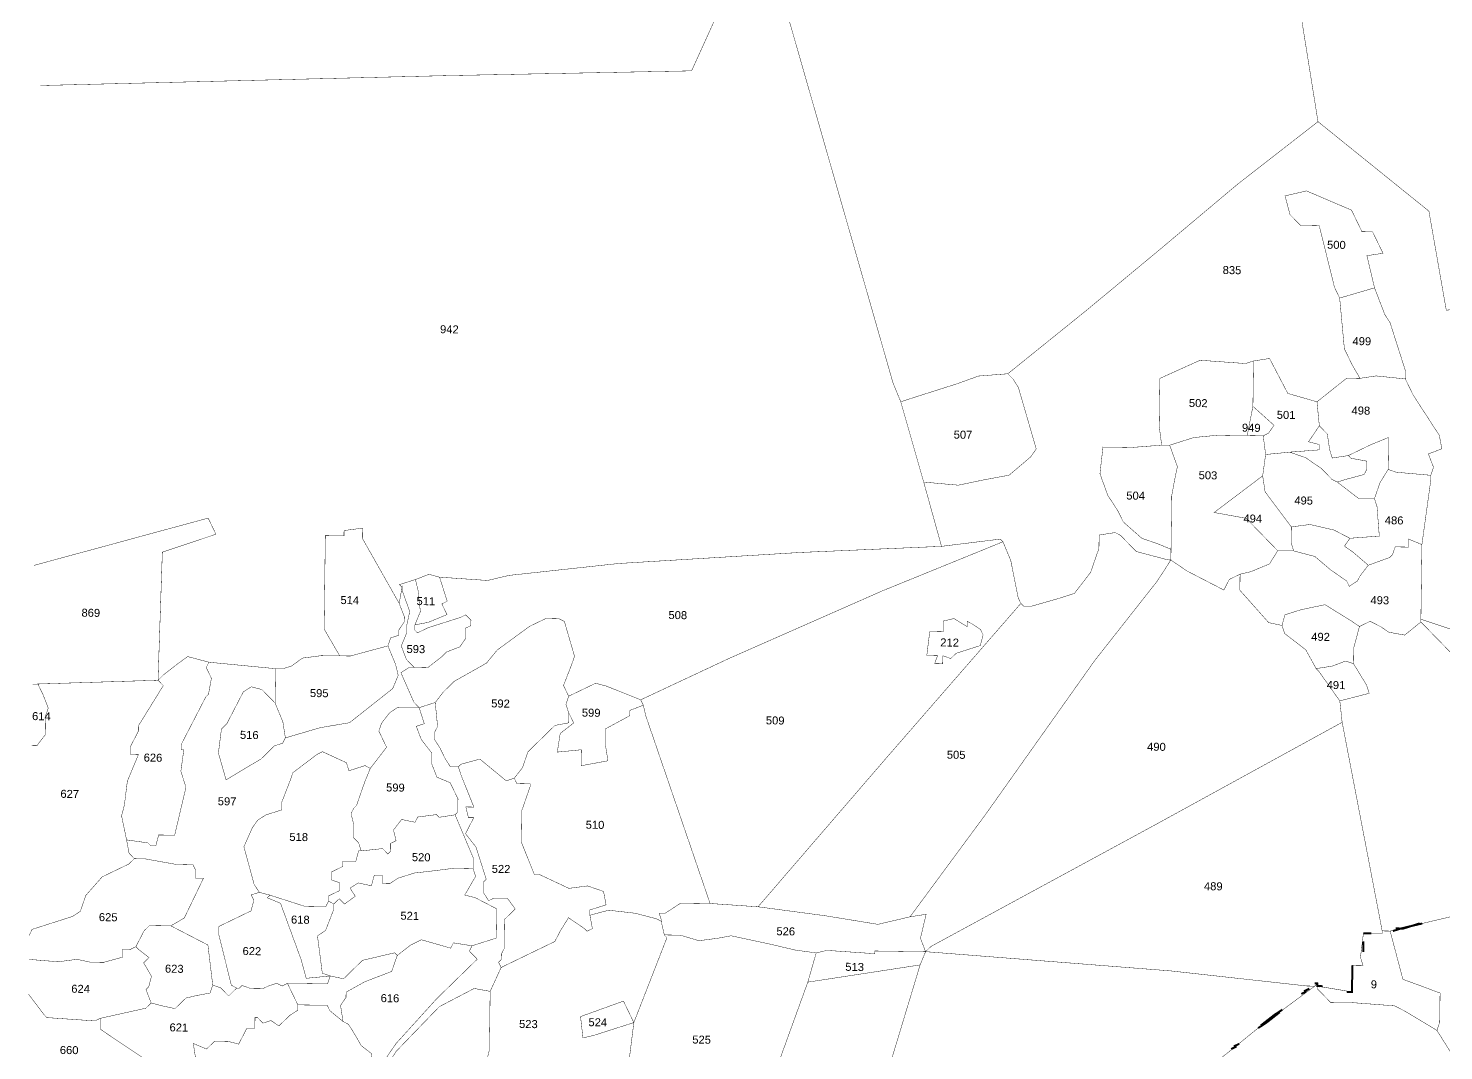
# Model space of a CAD drawing. Header units: metres. Extents: x 259278 to 277237, y 2171369 to 2185379.
# Drawn here: x 264135 to 266238, y 2173983 to 2175502 of the extents above; entities that cross this region are included whole.
import ezdxf

# ---------------------------------------------------------------- set-up
doc = ezdxf.new("R2010")
doc.units = ezdxf.units.M
doc.header["$MEASUREMENT"] = 0
for name, color, linetype in [('SURVEY NO.', 7, 'Continuous'), ('SURVEY PLOT BOUNDARY', 35, 'Continuous'), ('VILLAGE BOUNDARY', 212, 'Continuous')]:
    doc.layers.add(name, color=color, linetype=linetype)
doc.styles.add('PDF Arial', font='arial.ttf')

msp = doc.modelspace()

# ---------------------------------------------------------------- linework, layer by layer
at = {"layer": 'SURVEY PLOT BOUNDARY', "lineweight": 18, "const_width": 0.595}
for points in [[(267139.5, 2176134.7), (267278, 2176117), (267300.5, 2176021.6), (267330.8, 2175910.1), (267394.4, 2175619.8), (267454.1, 2175333.5), (267491.5, 2175154.6), (266872.5, 2175123), (266241.6, 2175083.6), (266215.8, 2175230.7), (266051, 2175363.7), (265941, 2176051.1), (266080, 2176069.2), (266310.5, 2176109.8), (266327.5, 2176200.8), (266351.6, 2176224.2), (266700, 2176188)], [(266135, 2175116.7), (266083.2, 2175101.5), (266075.5, 2175117.5), (266052.9, 2175209), (266025.2, 2175209.4), (266009.5, 2175225.4), (266002, 2175253.3), (266033.8, 2175260.8), (266100.8, 2175232.2), (266116.3, 2175200.2), (266132.1, 2175200), (266147.6, 2175168.1), (266123.7, 2175164.5)], [(266180.8, 2174981.3), (266137.3, 2174985.8), (266113.4, 2174982.2), (266101.8, 2175002.2), (266090.2, 2175026.1), (266083.2, 2175101.5), (266135, 2175116.7), (266150.3, 2175076.9), (266158.1, 2175064.9), (266181, 2174993.2)], [(265830.6, 2174882.8), (265818.7, 2174882.9), (265815.1, 2174910.7), (265816, 2174982.1), (265875.9, 2175009.1), (265943.2, 2175004.2), (265955.2, 2175008), (265954.3, 2174940.6), (265945.8, 2174897.1), (265929.9, 2174897.3), (265902.2, 2174897.7), (265866.4, 2174894.2)], [(266049.5, 2174947.3), (266053, 2174911.6), (266036.9, 2174888), (266052.7, 2174883.8), (266052.6, 2174875.9), (266008.9, 2174872.5), (265973.2, 2174869), (265969.6, 2174896.8), (265977.5, 2174900.7), (265985.6, 2174912.5), (265954.3, 2174940.6), (265955.2, 2175008), (265979, 2175011.7), (266006.1, 2174959.8)], [(265465.1, 2174828), (265431, 2174947.4), (265454.9, 2174955.1), (265514.6, 2174974.1), (265546.5, 2174985.6), (265590.1, 2174989), (265598, 2174981), (265605.7, 2174969), (265632.3, 2174877.4), (265624.2, 2174865.6), (265592.1, 2174838.3), (265552.4, 2174830.9), (265516.6, 2174823.4)], [(266180.8, 2174981.3), (266192.4, 2174957.4), (266231.3, 2174897.4), (266235, 2174877.5), (266215, 2174869.8), (266222.7, 2174849.9), (266218.6, 2174838.1), (266167.1, 2174842.7), (266155.3, 2174846.8), (266155.9, 2174894.4), (266128, 2174882.9), (266096.1, 2174867.4), (266072.2, 2174863.8), (266068.4, 2174875.7), (266064.8, 2174899.5), (266053, 2174911.6), (266049.5, 2174947.3), (266093.6, 2174982.4), (266113.4, 2174982.2), (266137.3, 2174985.8)], [(265945.8, 2174897.1), (265954.3, 2174940.6), (265985.6, 2174912.5), (265977.5, 2174900.7), (265969.6, 2174896.8)], [(265945.8, 2174897.1), (265969.6, 2174896.8), (265973.2, 2174869), (265968.8, 2174837.3), (265896.7, 2174782.8), (265944.2, 2174774.2), (265952, 2174766.2), (265991.1, 2174726), (265979, 2174706.4), (265951.1, 2174694.8), (265935.2, 2174691.1), (265919.2, 2174683.3), (265911.1, 2174667.6), (265855.9, 2174696.1), (265832.4, 2174712.2), (265832.6, 2174728.1), (265832.7, 2174736), (265833.2, 2174775.7), (265833.6, 2174807.4), (265837.9, 2174831.1), (265842.1, 2174850.9), (265830.6, 2174882.8), (265866.4, 2174894.2), (265902.2, 2174897.7), (265929.9, 2174897.3)], [(266008.9, 2174872.5), (266052.6, 2174875.9), (266052.7, 2174883.8), (266036.9, 2174888), (266053, 2174911.6), (266064.8, 2174899.5), (266068.4, 2174875.7), (266072.2, 2174863.8), (266096.1, 2174867.4), (266100, 2174863.4), (266123.7, 2174859.1), (266123.6, 2174847.2), (266119.5, 2174839.3), (266091.6, 2174831.8), (266079.7, 2174828), (266071.8, 2174832), (266056.2, 2174848.1), (266032.6, 2174864.3)], [(266079.7, 2174828), (266091.6, 2174831.8), (266119.5, 2174839.3), (266123.6, 2174847.2), (266123.7, 2174859.1), (266100, 2174863.4), (266096.1, 2174867.4), (266128, 2174882.9), (266155.9, 2174894.4), (266155.3, 2174846.8), (266143.1, 2174827.1), (266134.9, 2174803.5), (266111.1, 2174803.8)], [(265830.6, 2174882.8), (265842.1, 2174850.9), (265837.9, 2174831.1), (265833.6, 2174807.4), (265833.2, 2174775.7), (265832.7, 2174736), (265832.6, 2174728.1), (265812.9, 2174736.3), (265789.2, 2174744.5), (265761.7, 2174768.7), (265754, 2174784.6), (265738.5, 2174808.6), (265727, 2174840.5), (265731.5, 2174880.1), (265775.1, 2174879.5), (265818.7, 2174882.9)], [(266134.9, 2174803.5), (266138.7, 2174791.5), (266142.1, 2174747.8), (266098.4, 2174744.5), (266074.8, 2174756.7), (266039.2, 2174765), (266011.4, 2174761.4), (265972.4, 2174813.5), (265968.8, 2174837.3), (265973.2, 2174869), (266008.9, 2174872.5), (266032.6, 2174864.3), (266056.2, 2174848.1), (266071.8, 2174832), (266079.7, 2174828), (266111.1, 2174803.8)], [(266011.4, 2174761.4), (266011.1, 2174737.7), (266014.9, 2174725.7), (265991.1, 2174726), (265952, 2174766.2), (265944.2, 2174774.2), (265896.7, 2174782.8), (265968.8, 2174837.3), (265972.4, 2174813.5)], [(266218.6, 2174838.1), (266218.5, 2174830.1), (266205.4, 2174735.1), (266185.6, 2174743.3), (266185.5, 2174731.4), (266165.7, 2174731.7), (266161.5, 2174719.8), (266157.5, 2174715.9), (266125.7, 2174704.4), (266102.1, 2174724.6), (266090.3, 2174732.7), (266098.4, 2174744.5), (266142.1, 2174747.8), (266138.7, 2174791.5), (266134.9, 2174803.5), (266143.1, 2174827.1), (266155.3, 2174846.8), (266167.1, 2174842.7)], [(266545.1, 2174639.5), (266834.3, 2174318.5), (266671.3, 2174281), (266555.9, 2174254.7), (266317.3, 2174503.7), (266203.9, 2174620.1), (266203.9, 2174624.1), (266278.9, 2174599.3), (266357, 2174808.5), (266369.3, 2174840.1)], [(264685.7, 2174647.8), (264693.4, 2174627.9), (264693.2, 2174620), (264685.2, 2174608.2), (264685.1, 2174600.3), (264673.1, 2174596.5), (264669, 2174584.6), (264613.3, 2174569.5), (264597.4, 2174569.7), (264574.2, 2174609.6), (264576, 2174748.4), (264603.7, 2174748), (264603.8, 2174756), (264631.6, 2174759.6), (264631.4, 2174743.7)], [(265219, 2174196.8), (265408.2, 2174416.4), (265609.5, 2174647.7), (265613.4, 2174643.7), (265625.3, 2174643.5), (265665.1, 2174654.9), (265689, 2174662.5), (265713.2, 2174693.9), (265717.3, 2174705.8), (265725.5, 2174729.5), (265725.8, 2174749.3), (265749.6, 2174753), (265757.5, 2174748.9), (265781, 2174724.8), (265828.4, 2174712.3), (265832.4, 2174712.2), (265812.1, 2174680.8), (265719.4, 2174563), (265557.8, 2174335.1), (265444.8, 2174181.9), (265397.1, 2174170.7), (265318, 2174183.6)], [(266098.4, 2174744.5), (266090.3, 2174732.7), (266102.1, 2174724.6), (266125.7, 2174704.4), (266113.6, 2174688.7), (266109.5, 2174680.9), (266097.5, 2174673.1), (266093.6, 2174681.1), (266070.1, 2174697.2), (266046.5, 2174717.4), (266014.9, 2174725.7), (266011.1, 2174737.7), (266011.4, 2174761.4), (266039.2, 2174765), (266074.8, 2174756.7)], [(264715.4, 2174492.8), (264707.6, 2174500.8), (264688.3, 2174544.7), (264700.3, 2174552.5), (264708.2, 2174552.4), (264728, 2174552.1), (264748.1, 2174567.7), (264756.1, 2174575.5), (264776, 2174583.2), (264784.1, 2174595), (264784.3, 2174610.9), (264792.3, 2174614.7), (264792.4, 2174622.7), (264784.6, 2174630.7), (264776.6, 2174626.8), (264728.8, 2174611.6), (264712.9, 2174603.9), (264709, 2174607.9), (264709.1, 2174615.8), (264728.9, 2174619.5), (264756.8, 2174631.1), (264749.1, 2174647), (264757.1, 2174650.9), (264745.7, 2174686.7), (264817, 2174681.8), (264848.8, 2174689.3), (265011.6, 2174707), (265281.4, 2174723.4), (265491.6, 2174732.5), (265579, 2174743.3), (265582.9, 2174739.3), (265403.6, 2174666.3), (265176.3, 2174566.1), (265044.6, 2174504.4), (264993.3, 2174524.9), (264977.5, 2174529), (264945.6, 2174513.6), (264937.6, 2174509.7), (264929.9, 2174525.7), (264942.2, 2174557.3), (264946.3, 2174569.1), (264931.2, 2174620.9), (264923.3, 2174624.9), (264903.5, 2174625.2), (264879.5, 2174613.6), (264831.5, 2174578.5), (264815.4, 2174558.9), (264767.4, 2174531.8), (264751.4, 2174516.1), (264739.3, 2174500.4)], [(265609.5, 2174647.7), (265408.2, 2174416.4), (265219, 2174196.8), (265147.7, 2174201.7), (265052.2, 2174480.5), (265048.5, 2174496.4), (265044.6, 2174504.4), (265176.3, 2174566.1), (265403.6, 2174666.3), (265582.9, 2174739.3), (265594.5, 2174711.4), (265605.6, 2174655.7)], [(266205.4, 2174735.1), (266203.9, 2174624.1), (266203.9, 2174620.1), (266179.8, 2174600.6), (266156.1, 2174604.9), (266144.3, 2174613), (266128.5, 2174621.1), (266112.6, 2174613.4), (266100.8, 2174621.5), (266081.1, 2174633.6), (266061.5, 2174645.8), (266025.7, 2174638.3), (266001.8, 2174630.7), (265997.6, 2174614.9), (265977.8, 2174619.1), (265934.9, 2174667.3), (265935.2, 2174691.1), (265951.1, 2174694.8), (265979, 2174706.4), (265991.1, 2174726), (266014.9, 2174725.7), (266046.5, 2174717.4), (266070.1, 2174697.2), (266093.6, 2174681.1), (266097.5, 2174673.1), (266109.5, 2174680.9), (266113.6, 2174688.7), (266125.7, 2174704.4), (266157.5, 2174715.9), (266161.5, 2174719.8), (266165.7, 2174731.7), (266185.5, 2174731.4), (266185.6, 2174743.3)], [(265855.9, 2174696.1), (265911.1, 2174667.6), (265919.2, 2174683.3), (265935.2, 2174691.1), (265934.9, 2174667.3), (265977.8, 2174619.1), (265997.6, 2174614.9), (266001.4, 2174603), (266032.8, 2174578.8), (266048.3, 2174550.8), (266052.2, 2174546.8), (266083.4, 2174502.8), (266086.9, 2174471), (265811.4, 2174319.9), (265476, 2174137.9), (265467.9, 2174130.1), (265460.3, 2174150), (265468.7, 2174185.6), (265444.8, 2174181.9), (265557.8, 2174335.1), (265719.4, 2174563), (265812.1, 2174680.8), (265832.4, 2174712.2)], [(264709.1, 2174615.8), (264709, 2174607.9), (264712.9, 2174603.9), (264728.8, 2174611.6), (264776.6, 2174626.8), (264784.6, 2174630.7), (264792.4, 2174622.7), (264792.3, 2174614.7), (264784.3, 2174610.9), (264784.1, 2174595), (264776, 2174583.2), (264756.1, 2174575.5), (264748.1, 2174567.7), (264728, 2174552.1), (264708.2, 2174552.4), (264696.5, 2174564.4), (264688.8, 2174584.4), (264697, 2174604.1), (264697.2, 2174616), (264701.4, 2174635.7), (264689.9, 2174667.6), (264690, 2174671.6), (264686, 2174675.6), (264709.9, 2174683.2), (264713.7, 2174667.3), (264717.2, 2174635.5)], [(264745.7, 2174686.7), (264757.1, 2174650.9), (264749.1, 2174647), (264756.8, 2174631.1), (264728.9, 2174619.5), (264709.1, 2174615.8), (264717.2, 2174635.5), (264713.7, 2174667.3), (264709.9, 2174683.2), (264729.9, 2174690.9)], [(264501.4, 2174499.5), (264493.5, 2174507.6), (264481.8, 2174519.6), (264466, 2174523.8), (264454, 2174516), (264429.6, 2174468.8), (264421.6, 2174460.9), (264417.1, 2174425.3), (264428.5, 2174385.5), (264480.5, 2174416.5), (264500.5, 2174436.1), (264512.5, 2174439.9), (264516.6, 2174447.8), (264568.3, 2174463), (264612, 2174470.4), (264676.1, 2174521.1), (264684.3, 2174540.8), (264680.5, 2174556.7), (264669, 2174584.6), (264673.1, 2174596.5), (264685.1, 2174600.3), (264685.2, 2174608.2), (264693.2, 2174620), (264693.4, 2174627.9), (264685.7, 2174647.8), (264690, 2174671.6), (264689.9, 2174667.6), (264701.4, 2174635.7), (264697.2, 2174616), (264697, 2174604.1), (264688.8, 2174584.4), (264696.5, 2174564.4), (264708.2, 2174552.4), (264700.3, 2174552.5), (264688.3, 2174544.7), (264707.6, 2174500.8), (264715.4, 2174492.8), (264683.7, 2174493.2), (264671.7, 2174485.4), (264659.6, 2174469.7), (264655.5, 2174457.9), (264667, 2174433.9), (264642.8, 2174402.5), (264635, 2174406.6), (264611.1, 2174399), (264607.3, 2174410.9), (264571.8, 2174427.3), (264563.8, 2174423.4), (264527.8, 2174396.1), (264523.7, 2174384.3), (264511.4, 2174352.7), (264511.2, 2174340.8), (264487.3, 2174333.2), (264475.3, 2174325.4), (264467.2, 2174313.6), (264455, 2174286), (264470.1, 2174230.3), (264477.9, 2174218.3), (264465.9, 2174214.5), (264469.8, 2174206.5), (264465.6, 2174190.7), (264425.7, 2174171.4), (264417.8, 2174167.5), (264417.6, 2174155.6), (264436.4, 2174080.1), (264444.3, 2174076), (264436.3, 2174068.2), (264432.3, 2174064.2), (264420.5, 2174076.3), (264408.7, 2174080.4), (264401.5, 2174140), (264346.4, 2174168.5), (264366.4, 2174180.1), (264394.9, 2174239.2), (264383, 2174239.4), (264383.2, 2174251.3), (264379.3, 2174259.2), (264355.5, 2174259.6), (264331.8, 2174263.8), (264308, 2174268.1), (264292.2, 2174268.3), (264284.4, 2174276.3), (264280.7, 2174296.2), (264312.3, 2174291.8), (264316.2, 2174287.8), (264324.2, 2174287.7), (264328.3, 2174303.5), (264340.2, 2174303.4), (264352.1, 2174303.2), (264368.9, 2174374.4), (264361.3, 2174398.3), (264365.7, 2174429.9), (264361.7, 2174430), (264361.8, 2174437.9), (264398.4, 2174508.8), (264402.4, 2174512.7), (264406.7, 2174536.5), (264399, 2174552.4), (264403, 2174560.3), (264498.1, 2174551.1), (264502, 2174551.1), (264501.6, 2174519.4)], [(266112.6, 2174613.4), (266104.2, 2174581.8), (266103.9, 2174558), (266092.1, 2174562.1), (266072.2, 2174554.5), (266048.3, 2174550.8), (266032.8, 2174578.8), (266001.4, 2174603), (265997.6, 2174614.9), (266001.8, 2174630.7), (266025.7, 2174638.3), (266061.5, 2174645.8), (266081.1, 2174633.6), (266100.8, 2174621.5)], [(264937.6, 2174509.7), (264933.5, 2174497.9), (264937.3, 2174485.9), (264937.1, 2174470.1), (264917.2, 2174466.4), (264877.1, 2174427.2), (264868.9, 2174403.6), (264856.8, 2174387.9), (264844.8, 2174384), (264825.2, 2174400.2), (264805.6, 2174416.3), (264777.7, 2174408.7), (264773.7, 2174404.8), (264761.8, 2174405), (264754, 2174417), (264746.3, 2174432.9), (264738.5, 2174444.9), (264738.7, 2174456.8), (264742.8, 2174464.7), (264739.3, 2174500.4), (264751.4, 2174516.1), (264767.4, 2174531.8), (264815.4, 2174558.9), (264831.5, 2174578.5), (264879.5, 2174613.6), (264903.5, 2174625.2), (264923.3, 2174624.9), (264931.2, 2174620.9), (264946.3, 2174569.1), (264942.2, 2174557.3), (264929.9, 2174525.7)], [(265510.1, 2174625.2), (265529.7, 2174613.1), (265529.8, 2174621), (265537.7, 2174616.9), (265549.5, 2174608.8), (265553.4, 2174600.9), (265549.2, 2174585), (265513.4, 2174573.6), (265505.3, 2174565.8), (265493.5, 2174569.9), (265493.3, 2174558), (265481.4, 2174558.2), (265485.6, 2174570), (265469.7, 2174570.2), (265474.1, 2174605.9), (265494, 2174605.6), (265494.2, 2174621.5)], [(265493.3, 2174558), (265493.5, 2174569.9), (265505.3, 2174565.8), (265513.4, 2174573.6), (265549.2, 2174585), (265553.4, 2174600.9), (265549.5, 2174608.8), (265537.7, 2174616.9), (265529.8, 2174621), (265529.7, 2174613.1), (265510.1, 2174625.2), (265494.2, 2174621.5), (265494, 2174605.6), (265474.1, 2174605.9), (265469.7, 2174570.2), (265485.6, 2174570), (265481.4, 2174558.2)], [(266203.9, 2174620.1), (266317.3, 2174503.7), (266555.9, 2174254.7), (266464.5, 2174232.1), (266365, 2174209.6), (266174.1, 2174164.5), (266158.2, 2174160.7), (266154.3, 2174160.8), (266146.3, 2174160.9), (266142.6, 2174180.8), (266086.9, 2174471), (266083.4, 2174502.8), (266127.1, 2174514.1), (266123.3, 2174526), (266103.9, 2174558), (266104.2, 2174581.8), (266112.6, 2174613.4), (266128.5, 2174621.1), (266144.3, 2174613), (266156.1, 2174604.9), (266179.8, 2174600.6)], [(264502, 2174551.1), (264513.9, 2174550.9), (264525.9, 2174554.7), (264541.9, 2174566.4), (264569.7, 2174570), (264597.4, 2174569.7), (264613.3, 2174569.5), (264669, 2174584.6), (264680.5, 2174556.7), (264684.3, 2174540.8), (264676.1, 2174521.1), (264612, 2174470.4), (264568.3, 2174463), (264516.6, 2174447.8), (264512.9, 2174471.6), (264501.4, 2174499.5), (264501.6, 2174519.4)], [(264280.7, 2174296.2), (264273.2, 2174332), (264277.4, 2174347.8), (264281.8, 2174383.4), (264298.2, 2174422.9), (264286.3, 2174423), (264286.4, 2174434.9), (264298.6, 2174458.6), (264298.7, 2174466.5), (264335.2, 2174525.5), (264327.4, 2174533.5), (264335.4, 2174541.4), (264355.4, 2174557), (264371.4, 2174568.7), (264403, 2174560.3), (264399, 2174552.4), (264406.7, 2174536.5), (264402.4, 2174512.7), (264398.4, 2174508.8), (264361.8, 2174437.9), (264361.7, 2174430), (264365.7, 2174429.9), (264361.3, 2174398.3), (264368.9, 2174374.4), (264352.1, 2174303.2), (264340.2, 2174303.4), (264328.3, 2174303.5), (264324.2, 2174287.7), (264316.2, 2174287.8), (264312.3, 2174291.8)], [(266103.9, 2174558), (266123.3, 2174526), (266127.1, 2174514.1), (266083.4, 2174502.8), (266052.2, 2174546.8), (266048.3, 2174550.8), (266072.2, 2174554.5), (266092.1, 2174562.1)], [(264139.8, 2174436.8), (264147.7, 2174436.7), (264159.8, 2174452.4), (264160.1, 2174480.2), (264164.3, 2174492), (264156.6, 2174512), (264152.7, 2174519.9), (264148.9, 2174527.9), (264152.7, 2174519.9), (264156.6, 2174512), (264164.3, 2174492), (264160.1, 2174480.2), (264159.8, 2174452.4), (264147.7, 2174436.7)], [(264501.4, 2174499.5), (264512.9, 2174471.6), (264516.6, 2174447.8), (264512.5, 2174439.9), (264500.5, 2174436.1), (264480.5, 2174416.5), (264428.5, 2174385.5), (264417.1, 2174425.3), (264421.6, 2174460.9), (264429.6, 2174468.8), (264454, 2174516), (264466, 2174523.8), (264481.8, 2174519.6), (264493.5, 2174507.6)], [(265044.6, 2174504.4), (265048.5, 2174496.4), (265028.6, 2174488.7), (265028.4, 2174480.8), (264992.5, 2174461.4), (264992.2, 2174437.6), (264995.9, 2174413.8), (264956.1, 2174406.4), (264956.4, 2174430.2), (264920.7, 2174426.7), (264925, 2174454.4), (264945, 2174470), (264941.2, 2174478), (264937.3, 2174485.9), (264933.5, 2174497.9), (264937.6, 2174509.7), (264945.6, 2174513.6), (264977.5, 2174529), (264993.3, 2174524.9)], [(264969.1, 2174184.2), (264969.2, 2174192.1), (264993.1, 2174199.7), (264989.4, 2174219.6), (264965.7, 2174227.8), (264937.9, 2174224.2), (264894.5, 2174244.6), (264886.6, 2174244.7), (264867.4, 2174292.5), (264867.6, 2174304.4), (264868, 2174340.1), (264880.4, 2174375.7), (264880.4, 2174379.6), (264860.6, 2174379.9), (264856.8, 2174387.9), (264868.9, 2174403.6), (264877.1, 2174427.2), (264917.2, 2174466.4), (264937.1, 2174470.1), (264937.3, 2174485.9), (264941.2, 2174478), (264945, 2174470), (264925, 2174454.4), (264920.7, 2174426.7), (264956.4, 2174430.2), (264956.1, 2174406.4), (264995.9, 2174413.8), (264992.2, 2174437.6), (264992.5, 2174461.4), (265028.4, 2174480.8), (265028.6, 2174488.7), (265048.5, 2174496.4), (265052.2, 2174480.5), (265147.7, 2174201.7), (265104.1, 2174202.2), (265080.1, 2174186.7), (265072.2, 2174186.8), (265076, 2174174.8), (265068.1, 2174178.9), (265036.5, 2174187.2), (264996.9, 2174191.7)], [(264715.4, 2174492.8), (264723, 2174468.9), (264711.1, 2174465.1), (264718.7, 2174445.2), (264734.3, 2174425.1), (264734.1, 2174409.3), (264741.8, 2174389.4), (264761.5, 2174381.2), (264773.1, 2174357.2), (264772.8, 2174337.4), (264768.8, 2174333.5), (264745, 2174329.8), (264741.1, 2174333.8), (264713.3, 2174330.2), (264709.2, 2174322.4), (264689.4, 2174326.6), (264677.3, 2174310.9), (264681.1, 2174295), (264673.1, 2174291.1), (264673, 2174279.2), (264668.9, 2174275.3), (264661.1, 2174283.3), (264629.3, 2174279.8), (264625.5, 2174291.7), (264617.7, 2174299.8), (264618, 2174319.6), (264614.2, 2174335.5), (264618.3, 2174343.4), (264622.3, 2174347.3), (264634.7, 2174382.8), (264642.8, 2174402.5), (264667, 2174433.9), (264655.5, 2174457.9), (264659.6, 2174469.7), (264671.7, 2174485.4), (264683.7, 2174493.2)], [(266114.1, 2174121.7), (266117.9, 2174109.7), (266102.1, 2174109.9), (266101.5, 2174070.3), (266050.1, 2174078.9), (266050.2, 2174082.8), (266046.2, 2174078.9), (266034.3, 2174079.1), (265832.3, 2174101.5), (265467.9, 2174130.1), (265476, 2174137.9), (265811.4, 2174319.9), (266086.9, 2174471), (266142.6, 2174180.8), (266146.3, 2174160.9), (266146.3, 2174156.9), (266118.5, 2174157.3)], [(264642.8, 2174402.5), (264634.7, 2174382.8), (264622.3, 2174347.3), (264618.3, 2174343.4), (264614.2, 2174335.5), (264618, 2174319.6), (264617.7, 2174299.8), (264625.5, 2174291.7), (264629.3, 2174279.8), (264625.4, 2174279.8), (264621.2, 2174264), (264601.4, 2174264.3), (264601.3, 2174256.4), (264585.3, 2174248.6), (264585.2, 2174236.7), (264597, 2174232.6), (264596.9, 2174220.7), (264580.9, 2174213), (264580.8, 2174205.1), (264576.7, 2174197.2), (264545, 2174197.6), (264493.7, 2174214.1), (264477.9, 2174218.3), (264470.1, 2174230.3), (264455, 2174286), (264467.2, 2174313.6), (264475.3, 2174325.4), (264487.3, 2174333.2), (264511.2, 2174340.8), (264511.4, 2174352.7), (264523.7, 2174384.3), (264527.8, 2174396.1), (264563.8, 2174423.4), (264571.8, 2174427.3), (264607.3, 2174410.9), (264611.1, 2174399), (264635, 2174406.6)], [(264856.8, 2174387.9), (264860.6, 2174379.9), (264880.4, 2174379.6), (264880.4, 2174375.7), (264868, 2174340.1), (264867.6, 2174304.4), (264867.4, 2174292.5), (264886.6, 2174244.7), (264894.5, 2174244.6), (264937.9, 2174224.2), (264965.7, 2174227.8), (264989.4, 2174219.6), (264993.1, 2174199.7), (264969.2, 2174192.1), (264969.1, 2174184.2), (264972.8, 2174164.3), (264964.8, 2174160.4), (264960.9, 2174164.4), (264937.3, 2174180.6), (264925.2, 2174160.9), (264917, 2174145.2), (264837.2, 2174106.6), (264833.4, 2174114.5), (264837.4, 2174118.5), (264837.5, 2174126.4), (264841.6, 2174134.3), (264842.1, 2174177.9), (264858.2, 2174193.5), (264846.5, 2174209.5), (264826.7, 2174209.8), (264818.7, 2174205.9), (264810.9, 2174217.9), (264811.1, 2174233.8), (264815.1, 2174237.7), (264799.9, 2174285.5), (264784.3, 2174305.5), (264796.5, 2174329.2), (264788.6, 2174329.3), (264784.8, 2174345.2), (264796.7, 2174345), (264777.5, 2174392.9), (264773.7, 2174404.8), (264777.7, 2174408.7), (264805.6, 2174416.3), (264825.2, 2174400.2), (264844.8, 2174384)], [(264588.7, 2174201), (264580.8, 2174205.1), (264580.9, 2174213), (264596.9, 2174220.7), (264597, 2174232.6), (264585.2, 2174236.7), (264585.3, 2174248.6), (264601.3, 2174256.4), (264601.4, 2174264.3), (264621.2, 2174264), (264625.4, 2174279.8), (264629.3, 2174279.8), (264661.1, 2174283.3), (264668.9, 2174275.3), (264673, 2174279.2), (264673.1, 2174291.1), (264681.1, 2174295), (264677.3, 2174310.9), (264689.4, 2174326.6), (264709.2, 2174322.4), (264713.3, 2174330.2), (264741.1, 2174333.8), (264745, 2174329.8), (264768.8, 2174333.5), (264795.7, 2174269.7), (264795.5, 2174253.8), (264767.8, 2174254.2), (264740, 2174250.6), (264708.2, 2174247), (264696.3, 2174243.2), (264684.3, 2174239.4), (264672.3, 2174231.6), (264660.4, 2174231.8), (264660.6, 2174243.7), (264648.7, 2174243.8), (264644.5, 2174228), (264624.8, 2174232.3), (264612.8, 2174224.5), (264620.5, 2174212.5), (264604.5, 2174200.8), (264596.7, 2174208.8)], [(264794, 2174138.8), (264766.3, 2174143.2), (264762.3, 2174135.3), (264718.8, 2174147.8), (264702.9, 2174140), (264682.8, 2174124.4), (264678.9, 2174128.4), (264631.2, 2174117.2), (264603.1, 2174089.8), (264583.3, 2174094), (264571.5, 2174098.1), (264564.3, 2174153.7), (264576.3, 2174161.5), (264588.6, 2174193.1), (264588.7, 2174201), (264596.7, 2174208.8), (264604.5, 2174200.8), (264620.5, 2174212.5), (264612.8, 2174224.5), (264624.8, 2174232.3), (264644.5, 2174228), (264648.7, 2174243.8), (264660.6, 2174243.7), (264660.4, 2174231.8), (264672.3, 2174231.6), (264684.3, 2174239.4), (264696.3, 2174243.2), (264708.2, 2174247), (264740, 2174250.6), (264767.8, 2174254.2), (264795.5, 2174253.8), (264799.3, 2174241.9), (264783.1, 2174214.3), (264798.9, 2174210.2), (264830.4, 2174193.9), (264829.9, 2174150.3)], [(264444.3, 2174076), (264436.4, 2174080.1), (264417.6, 2174155.6), (264417.8, 2174167.5), (264425.7, 2174171.4), (264465.6, 2174190.7), (264469.8, 2174206.5), (264465.9, 2174214.5), (264477.9, 2174218.3), (264493.7, 2174214.1), (264489.7, 2174210.2), (264509.4, 2174202), (264540, 2174118.4), (264547.6, 2174090.5), (264583.3, 2174094), (264579.2, 2174082.2), (264523.7, 2174082.9), (264519.7, 2174082.9), (264511.8, 2174079.1), (264503.9, 2174083.1), (264491.9, 2174079.3), (264484, 2174075.5), (264464.1, 2174075.7), (264452.3, 2174079.8), (264448.3, 2174075.9)], [(264583.3, 2174094), (264547.6, 2174090.5), (264540, 2174118.4), (264509.4, 2174202), (264489.7, 2174210.2), (264493.7, 2174214.1), (264545, 2174197.6), (264576.7, 2174197.2), (264580.8, 2174205.1), (264588.7, 2174201), (264588.6, 2174193.1), (264576.3, 2174161.5), (264564.3, 2174153.7), (264571.5, 2174098.1)], [(265318, 2174183.6), (265397.1, 2174170.7), (265444.8, 2174181.9), (265468.7, 2174185.6), (265460.3, 2174150), (265467.9, 2174130.1), (265392.6, 2174131.1), (265392.6, 2174127.1), (265321.3, 2174132), (265305.4, 2174128.2), (265273.7, 2174132.6), (265238.1, 2174141), (265178.8, 2174153.7), (265158.9, 2174150), (265131.1, 2174146.4), (265103.5, 2174154.6), (265079.7, 2174155), (265076, 2174170.9), (265076, 2174174.8), (265072.2, 2174186.8), (265080.1, 2174186.7), (265104.1, 2174202.2), (265147.7, 2174201.7), (265219, 2174196.8)], [(264408.7, 2174080.4), (264404.6, 2174068.6), (264384.7, 2174064.9), (264368.8, 2174061.1), (264352.7, 2174045.5), (264333, 2174049.7), (264317.2, 2174053.8), (264309.5, 2174073.8), (264313.5, 2174077.7), (264317.7, 2174093.5), (264306, 2174113.5), (264314.1, 2174121.3), (264298.4, 2174133.4), (264294.4, 2174137.4), (264306.7, 2174161.1), (264314.7, 2174168.9), (264346.4, 2174168.5), (264401.5, 2174140)], [(266227.7, 2174013.1), (266180.5, 2174041.5), (266164.7, 2174049.6), (266101.3, 2174054.4), (266069.6, 2174054.8), (266050.1, 2174074.9), (266050.1, 2174078.9), (266101.5, 2174070.3), (266102.1, 2174109.9), (266117.9, 2174109.7), (266114.1, 2174121.7), (266118.5, 2174157.3), (266146.3, 2174156.9), (266146.3, 2174160.9), (266154.3, 2174160.8), (266158.2, 2174160.7), (266177.1, 2174089.1), (266232.4, 2174068.6), (266231.8, 2174025)], [(264790, 2174131), (264801.7, 2174118.9), (264741.5, 2174060.2), (264681.1, 2173993.6), (264648.8, 2173946.4), (264637, 2173950.5), (264633.1, 2173962.5), (264641.1, 2173962.4), (264645.2, 2173978.2), (264629.5, 2173990.3), (264617.9, 2174010.3), (264610.1, 2174022.3), (264602.3, 2174026.3), (264598.6, 2174050.2), (264606.7, 2174062), (264606.8, 2174069.9), (264634.7, 2174085.4), (264674.6, 2174100.7), (264682.8, 2174124.4), (264702.9, 2174140), (264718.8, 2174147.8), (264762.3, 2174135.3), (264766.3, 2174143.2), (264794, 2174138.8)], [(265103.5, 2174154.6), (265131.1, 2174146.4), (265158.9, 2174150), (265178.8, 2174153.7), (265238.1, 2174141), (265273.7, 2174132.6), (265305.4, 2174128.2), (265292.9, 2174084.8), (265194.2, 2173812.4), (265158.5, 2173808.9), (265119.9, 2173888.7), (265040.4, 2173877.9), (265016.6, 2173874.2), (265021.1, 2173917.8), (265034.4, 2174024.7), (265083.6, 2174150.9), (265079.7, 2174155)], [(264519.7, 2174082.9), (264523.7, 2174082.9), (264579.2, 2174082.2), (264583.3, 2174094), (264603.1, 2174089.8), (264631.2, 2174117.2), (264678.9, 2174128.4), (264682.8, 2174124.4), (264674.6, 2174100.7), (264634.7, 2174085.4), (264606.8, 2174069.9), (264606.7, 2174062), (264598.6, 2174050.2), (264602.3, 2174026.3), (264582.6, 2174042.5), (264578.8, 2174050.4), (264566.9, 2174050.6), (264535.2, 2174051)], [(265459.8, 2174110.4), (265292.9, 2174084.8), (265305.4, 2174128.2), (265321.3, 2174132), (265392.6, 2174127.1), (265392.6, 2174131.1), (265467.9, 2174130.1)], [(266046.2, 2174078.9), (265962.1, 2174016.6), (265914, 2173977.5), (265878, 2173950.3), (265323.5, 2173691.8), (265389.3, 2173877.3), (265459.8, 2174110.4), (265467.9, 2174130.1), (265832.3, 2174101.5), (266034.3, 2174079.1)], [(265292.9, 2174084.8), (265459.8, 2174110.4), (265389.3, 2173877.3), (265323.5, 2173691.8), (265311.9, 2173715.7), (265296.1, 2173723.9), (265296.2, 2173731.8), (265292.9, 2173783.4), (265281, 2173779.6), (265273.2, 2173791.6), (265261.1, 2173775.9), (265261.1, 2173771.9), (265233.3, 2173768.3), (265209.9, 2173800.3), (265202, 2173800.4), (265194.2, 2173812.4)], [(264820.9, 2174071.1), (264819.8, 2173983.9), (264807.3, 2173936.4), (264811.1, 2173928.5), (264807.1, 2173920.6), (264787.2, 2173916.9), (264787, 2173905), (264775.1, 2173901.2), (264771.1, 2173901.2), (264751.4, 2173909.4), (264723.6, 2173901.8), (264699.7, 2173894.2), (264667.8, 2173882.7), (264663.9, 2173886.8), (264648.6, 2173930.6), (264668.8, 2173962), (264681, 2173981.7), (264745.3, 2174048.3), (264797.2, 2174075.4)], [(265034.4, 2174024.7), (264974.7, 2174005.6), (264958.8, 2174001.9), (264955.2, 2174033.6), (265019, 2174056.6)]]:
    msp.add_lwpolyline(points, close=True, dxfattribs=at)
for points in [[(265941, 2176051.1), (266051, 2175363.7), (265930.8, 2175270.1), (265814.6, 2175172.5), (265706.3, 2175082.7), (265590.1, 2174989), (265546.5, 2174985.6), (265514.6, 2174974.1), (265454.9, 2174955.1), (265431, 2174947.4), (265419.5, 2174975.4), (265222.3, 2175663.9)], [(265222.3, 2175663.9), (265120.2, 2175439.2), (264755.4, 2175432.1), (264152.5, 2175417.4), (264755.4, 2175432.1), (265120.2, 2175439.2), (265222.3, 2175663.9), (265419.5, 2174975.4), (265431, 2174947.4), (265465.1, 2174828), (265491.6, 2174732.5), (265281.4, 2174723.4), (265011.6, 2174707), (264848.8, 2174689.3), (264817, 2174681.8), (264745.7, 2174686.7), (264729.9, 2174690.9), (264709.9, 2174683.2), (264686, 2174675.6), (264690, 2174671.6), (264685.7, 2174647.8), (264631.4, 2174743.7), (264631.6, 2174759.6), (264603.8, 2174756), (264603.7, 2174748), (264576, 2174748.4), (264574.2, 2174609.6), (264597.4, 2174569.7), (264569.7, 2174570), (264541.9, 2174566.4), (264525.9, 2174554.7), (264513.9, 2174550.9), (264498.1, 2174551.1), (264403, 2174560.3), (264371.4, 2174568.7), (264355.4, 2174557), (264335.4, 2174541.4), (264327.4, 2174533.5), (264333.8, 2174723.8), (264413.4, 2174750.5), (264401.9, 2174774.5), (264143.2, 2174704.2), (264401.9, 2174774.5), (264413.4, 2174750.5), (264333.8, 2174723.8), (264327.4, 2174533.5), (264148.9, 2174527.9), (264140.9, 2174527.5), (264148.9, 2174527.9), (264327.4, 2174533.5), (264335.2, 2174525.5), (264298.7, 2174466.5), (264298.6, 2174458.6), (264286.4, 2174434.9), (264286.3, 2174423), (264298.2, 2174422.9), (264281.8, 2174383.4), (264277.4, 2174347.8), (264273.2, 2174332), (264280.7, 2174296.2), (264284.4, 2174276.3), (264292.2, 2174268.3), (264284.2, 2174260.5), (264276.2, 2174256.6), (264244.3, 2174241.2), (264220.1, 2174213.7), (264211.9, 2174190), (264199.9, 2174182.3), (264140.2, 2174163.2), (264136.1, 2174154.5), (264140.2, 2174163.2), (264199.9, 2174182.3), (264211.9, 2174190), (264220.1, 2174213.7), (264244.3, 2174241.2), (264276.2, 2174256.6), (264284.2, 2174260.5), (264292.2, 2174268.3), (264308, 2174268.1), (264331.8, 2174263.8), (264355.5, 2174259.6), (264379.3, 2174259.2), (264383.2, 2174251.3), (264383, 2174239.4), (264394.9, 2174239.2), (264366.4, 2174180.1), (264346.4, 2174168.5), (264314.7, 2174168.9), (264306.7, 2174161.1), (264294.4, 2174137.4), (264286.5, 2174133.6), (264274.6, 2174133.7), (264274.4, 2174121.8), (264246.6, 2174114.2), (264226.7, 2174114.5), (264207, 2174118.7), (264179.2, 2174115.1), (264135.6, 2174118.6), (264179.2, 2174115.1), (264207, 2174118.7), (264226.7, 2174114.5), (264246.6, 2174114.2), (264274.4, 2174121.8), (264274.6, 2174133.7), (264286.5, 2174133.6), (264294.4, 2174137.4), (264298.4, 2174133.4), (264314.1, 2174121.3), (264306, 2174113.5), (264317.7, 2174093.5), (264313.5, 2174077.7), (264309.5, 2174073.8), (264317.2, 2174053.8), (264309.1, 2174046), (264241.5, 2174031), (264233.5, 2174027.2), (264162.2, 2174032.1), (264158.3, 2174036.1), (264134.9, 2174067), (264158.3, 2174036.1), (264162.2, 2174032.1), (264233.5, 2174027.2), (264241.5, 2174031), (264241.3, 2174015.2), (264253.1, 2174007.1), (264331.7, 2173954.5)], [(266278.9, 2174599.3), (266203.9, 2174624.1), (266205.4, 2174735.1), (266218.5, 2174830.1), (266218.6, 2174838.1), (266222.7, 2174849.9), (266215, 2174869.8), (266235, 2174877.5), (266231.3, 2174897.4), (266192.4, 2174957.4), (266180.8, 2174981.3), (266181, 2174993.2), (266158.1, 2175064.9), (266150.3, 2175076.9), (266135, 2175116.7), (266123.7, 2175164.5), (266147.6, 2175168.1), (266132.1, 2175200), (266116.3, 2175200.2), (266100.8, 2175232.2), (266033.8, 2175260.8), (266002, 2175253.3), (266009.5, 2175225.4), (266025.2, 2175209.4), (266052.9, 2175209), (266075.5, 2175117.5), (266083.2, 2175101.5), (266090.2, 2175026.1), (266101.8, 2175002.2), (266113.4, 2174982.2), (266093.6, 2174982.4), (266049.5, 2174947.3), (266006.1, 2174959.8), (265979, 2175011.7), (265955.2, 2175008), (265943.2, 2175004.2), (265875.9, 2175009.1), (265816, 2174982.1), (265815.1, 2174910.7), (265818.7, 2174882.9), (265775.1, 2174879.5), (265731.5, 2174880.1), (265727, 2174840.5), (265738.5, 2174808.6), (265754, 2174784.6), (265761.7, 2174768.7), (265789.2, 2174744.5), (265812.9, 2174736.3), (265832.6, 2174728.1), (265832.4, 2174712.2), (265828.4, 2174712.3), (265781, 2174724.8), (265757.5, 2174748.9), (265749.6, 2174753), (265725.8, 2174749.3), (265725.5, 2174729.5), (265717.3, 2174705.8), (265713.2, 2174693.9), (265689, 2174662.5), (265665.1, 2174654.9), (265625.3, 2174643.5), (265613.4, 2174643.7), (265609.5, 2174647.7), (265605.6, 2174655.7), (265594.5, 2174711.4), (265582.9, 2174739.3), (265579, 2174743.3), (265491.6, 2174732.5), (265465.1, 2174828), (265516.6, 2174823.4), (265552.4, 2174830.9), (265592.1, 2174838.3), (265624.2, 2174865.6), (265632.3, 2174877.4), (265605.7, 2174969), (265598, 2174981), (265590.1, 2174989), (265706.3, 2175082.7), (265814.6, 2175172.5), (265930.8, 2175270.1), (266051, 2175363.7), (266215.8, 2175230.7), (266241.6, 2175083.6)], [(264648.8, 2173946.4), (264681.1, 2173993.6), (264741.5, 2174060.2), (264801.7, 2174118.9), (264790, 2174131), (264794, 2174138.8), (264829.9, 2174150.3), (264830.4, 2174193.9), (264798.9, 2174210.2), (264783.1, 2174214.3), (264799.3, 2174241.9), (264795.5, 2174253.8), (264795.7, 2174269.7), (264768.8, 2174333.5), (264772.8, 2174337.4), (264773.1, 2174357.2), (264761.5, 2174381.2), (264741.8, 2174389.4), (264734.1, 2174409.3), (264734.3, 2174425.1), (264718.7, 2174445.2), (264711.1, 2174465.1), (264723, 2174468.9), (264715.4, 2174492.8), (264739.3, 2174500.4), (264742.8, 2174464.7), (264738.7, 2174456.8), (264738.5, 2174444.9), (264746.3, 2174432.9), (264754, 2174417), (264761.8, 2174405), (264773.7, 2174404.8), (264777.5, 2174392.9), (264796.7, 2174345), (264784.8, 2174345.2), (264788.6, 2174329.3), (264796.5, 2174329.2), (264784.3, 2174305.5), (264799.9, 2174285.5), (264815.1, 2174237.7), (264811.1, 2174233.8), (264810.9, 2174217.9), (264818.7, 2174205.9), (264826.7, 2174209.8), (264846.5, 2174209.5), (264858.2, 2174193.5), (264842.1, 2174177.9), (264841.6, 2174134.3), (264837.5, 2174126.4), (264837.4, 2174118.5), (264833.4, 2174114.5), (264837.2, 2174106.6), (264820.9, 2174071.1), (264797.2, 2174075.4), (264745.3, 2174048.3), (264681, 2173981.7)], [(266270.4, 2173945.2), (266227.7, 2174013.1), (266231.8, 2174025), (266232.4, 2174068.6), (266177.1, 2174089.1), (266158.2, 2174160.7), (266174.1, 2174164.5), (266365, 2174209.6), (266384.2, 2174161.8), (266457.4, 2173994.3), (266522.9, 2173850.7)], [(264807.3, 2173936.4), (264819.8, 2173983.9), (264820.9, 2174071.1), (264837.2, 2174106.6), (264917, 2174145.2), (264925.2, 2174160.9), (264937.3, 2174180.6), (264960.9, 2174164.4), (264964.8, 2174160.4), (264972.8, 2174164.3), (264969.1, 2174184.2), (264996.9, 2174191.7), (265036.5, 2174187.2), (265068.1, 2174178.9), (265076, 2174174.8), (265076, 2174170.9), (265079.7, 2174155), (265083.6, 2174150.9), (265034.4, 2174024.7), (265019, 2174056.6), (264955.2, 2174033.6), (264958.8, 2174001.9), (264974.7, 2174005.6), (265034.4, 2174024.7), (265021.1, 2173917.8)], [(264331.7, 2173954.5), (264253.1, 2174007.1), (264241.3, 2174015.2), (264241.5, 2174031), (264309.1, 2174046), (264317.2, 2174053.8), (264333, 2174049.7), (264352.7, 2174045.5), (264368.8, 2174061.1), (264384.7, 2174064.9), (264404.6, 2174068.6), (264408.7, 2174080.4), (264420.5, 2174076.3), (264432.3, 2174064.2), (264436.3, 2174068.2), (264444.3, 2174076), (264448.3, 2174075.9), (264452.3, 2174079.8), (264464.1, 2174075.7), (264484, 2174075.5), (264491.9, 2174079.3), (264503.9, 2174083.1), (264511.8, 2174079.1), (264519.7, 2174082.9), (264535.2, 2174051), (264535.1, 2174043.1), (264523.1, 2174035.3), (264507, 2174019.7), (264495.2, 2174027.7), (264483.3, 2174023.9), (264475.5, 2174032), (264471.5, 2174032), (264471.3, 2174016.2), (264459.4, 2174016.3), (264451.3, 2174000.6), (264447.2, 2173992.7), (264431.4, 2173996.8), (264411.6, 2173997.1), (264399.5, 2173985.4), (264379.8, 2173993.6), (264383.5, 2173969.7)], [(265914, 2173977.5), (265962.1, 2174016.6), (266046.2, 2174078.9), (266050.2, 2174082.8), (266050.1, 2174078.9), (266050.1, 2174074.9), (266069.6, 2174054.8), (266101.3, 2174054.4), (266164.7, 2174049.6), (266180.5, 2174041.5), (266227.7, 2174013.1), (266270.4, 2173945.2)], [(264383.5, 2173969.7), (264379.8, 2173993.6), (264399.5, 2173985.4), (264411.6, 2173997.1), (264431.4, 2173996.8), (264447.2, 2173992.7), (264451.3, 2174000.6), (264459.4, 2174016.3), (264471.3, 2174016.2), (264471.5, 2174032), (264475.5, 2174032), (264483.3, 2174023.9), (264495.2, 2174027.7), (264507, 2174019.7), (264523.1, 2174035.3), (264535.1, 2174043.1), (264535.2, 2174051), (264566.9, 2174050.6), (264578.8, 2174050.4), (264582.6, 2174042.5), (264602.3, 2174026.3), (264610.1, 2174022.3), (264617.9, 2174010.3), (264629.5, 2173990.3), (264645.2, 2173978.2)]]:
    msp.add_lwpolyline(points, dxfattribs=at)
at = {"layer": 'VILLAGE BOUNDARY', "const_width": 2.97}
for points in [[(266118.5, 2174157.3), (266126.5, 2174157.2)], [(266130.4, 2174157.1), (266122.5, 2174157.2)], [(266162.2, 2174160.7), (266174.1, 2174164.5), (266178.1, 2174164.5), (266202, 2174172.1)], [(266206, 2174172), (266190, 2174168.3), (266174.1, 2174164.5), (266166.2, 2174164.6)], [(266118.4, 2174145.4), (266118.3, 2174137.5), (266118.2, 2174129.5)], [(266093.6, 2174070.4), (266101.5, 2174070.3), (266101.6, 2174078.2), (266102, 2174102)], [(266102.1, 2174109.9), (266101.8, 2174090.1), (266101.5, 2174070.3), (266097.6, 2174070.3)], [(266038.2, 2174075.1), (266030.2, 2174071.2)], [(266046.2, 2174082.9), (266050.2, 2174082.8), (266050.1, 2174078.9), (266054.1, 2174078.8)], [(266058, 2174078.8), (266050.1, 2174078.9)], [(266026.2, 2174067.3), (266034.2, 2174071.2)], [(265962.1, 2174016.6), (265974.1, 2174024.4), (265994.1, 2174040)], [(265998.1, 2174043.9), (265986.1, 2174036.1), (265966.1, 2174020.5)], [(265922, 2173985.4), (265930, 2173989.2)], [(265934, 2173993.2), (265926, 2173989.3)]]:
    msp.add_lwpolyline(points, dxfattribs=at)

# ---------------------------------------------------------------- texts
at = {"layer": 'SURVEY NO.', "attachment_point": 7, "rotation": 359.2544, "style": 'PDF Arial'}
for s, insert, char_height in [('500', (266064.4, 2175174.7), 11.89), ('835', (265909.3, 2175137.1), 11.89), ('942', (264746.4, 2175049.1), 11.89), ('499', (266102.2, 2175031.5), 11.89), ('502', (265859.1, 2174939.5), 11.89), ('498', (266100.8, 2174928.4), 11.89), ('949', (265937.9, 2174902.8), 11.89), ('501', (265989.7, 2174921.9), 11.89), ('507', (265509.6, 2174892.5), 11.89), ('503', (265873.6, 2174832.2), 11.89), ('504', (265766.1, 2174801.9), 11.89), ('495', (266015.8, 2174794.7), 11.89), ('494', (265940.1, 2174767.9), 11.89), ('486', (266150.2, 2174765.2), 11.89), ('514', (264598.4, 2174646.6), 11.89), ('511', (264711.4, 2174645.1), 11.89), ('493', (266128.9, 2174646.5), 11.89), ('869', (264213.6, 2174627.8), 11.89), ('508', (265085.8, 2174624.4), 11.89), ('492', (266040.9, 2174592.1), 11.89), ('593', (264696.6, 2174573.9), 11.89), ('212', (265489.7, 2174583.8), 11.89), ('595', (264553, 2174508.4), 11.89), ('491', (266063.8, 2174520.4), 11.89), ('592', (264822.4, 2174493), 11.89), ('614', (264140.2, 2174474.1), 11.89), ('599', (264957.1, 2174479.3), 11.89), ('509', (265230.5, 2174467.8), 11.89), ('516', (264449.1, 2174446.3), 11.89), ('490', (265797, 2174428.7), 11.89), ('626', (264306, 2174412.5), 11.89), ('505', (265499.4, 2174416.8), 11.89), ('627', (264182.3, 2174358.6), 11.89), ('599', (264666.2, 2174368.1), 11.89), ('597', (264416.1, 2174347.6), 11.89), ('518', (264522.5, 2174294.6), 11.89), ('510', (264962.8, 2174312.7), 11.89), ('520', (264704.5, 2174264.5), 11.89), ('522', (264823.2, 2174247.1), 11.89), ('489', (265881.5, 2174221.4), 11.89), ('625', (264239.4, 2174175.4), 11.89), ('618', (264524.9, 2174171.7), 11.89), ('521', (264687.5, 2174177.5), 11.89), ('526', (265246.2, 2174154.4), 11.89), ('622', (264452.9, 2174125), 11.89), ('623', (264337.6, 2174098.8), 11.89), ('513', (265348.6, 2174101.5), 11.89), ('624', (264198.4, 2174068.9), 11.89), ('9', (266129.4, 2174075.5), 11.9), ('616', (264658.1, 2174055), 11.89), ('524', (264966.9, 2174019.2), 11.89), ('621', (264344.4, 2174011.5), 11.89), ('523', (264863.8, 2174016.6), 11.89), ('660', (264181.4, 2173977.9), 11.89), ('525', (265121.2, 2173993.4), 11.89)]:
    msp.add_mtext(s, dxfattribs=dict(at, insert=insert, char_height=char_height))

doc.saveas('drawing.dxf')
